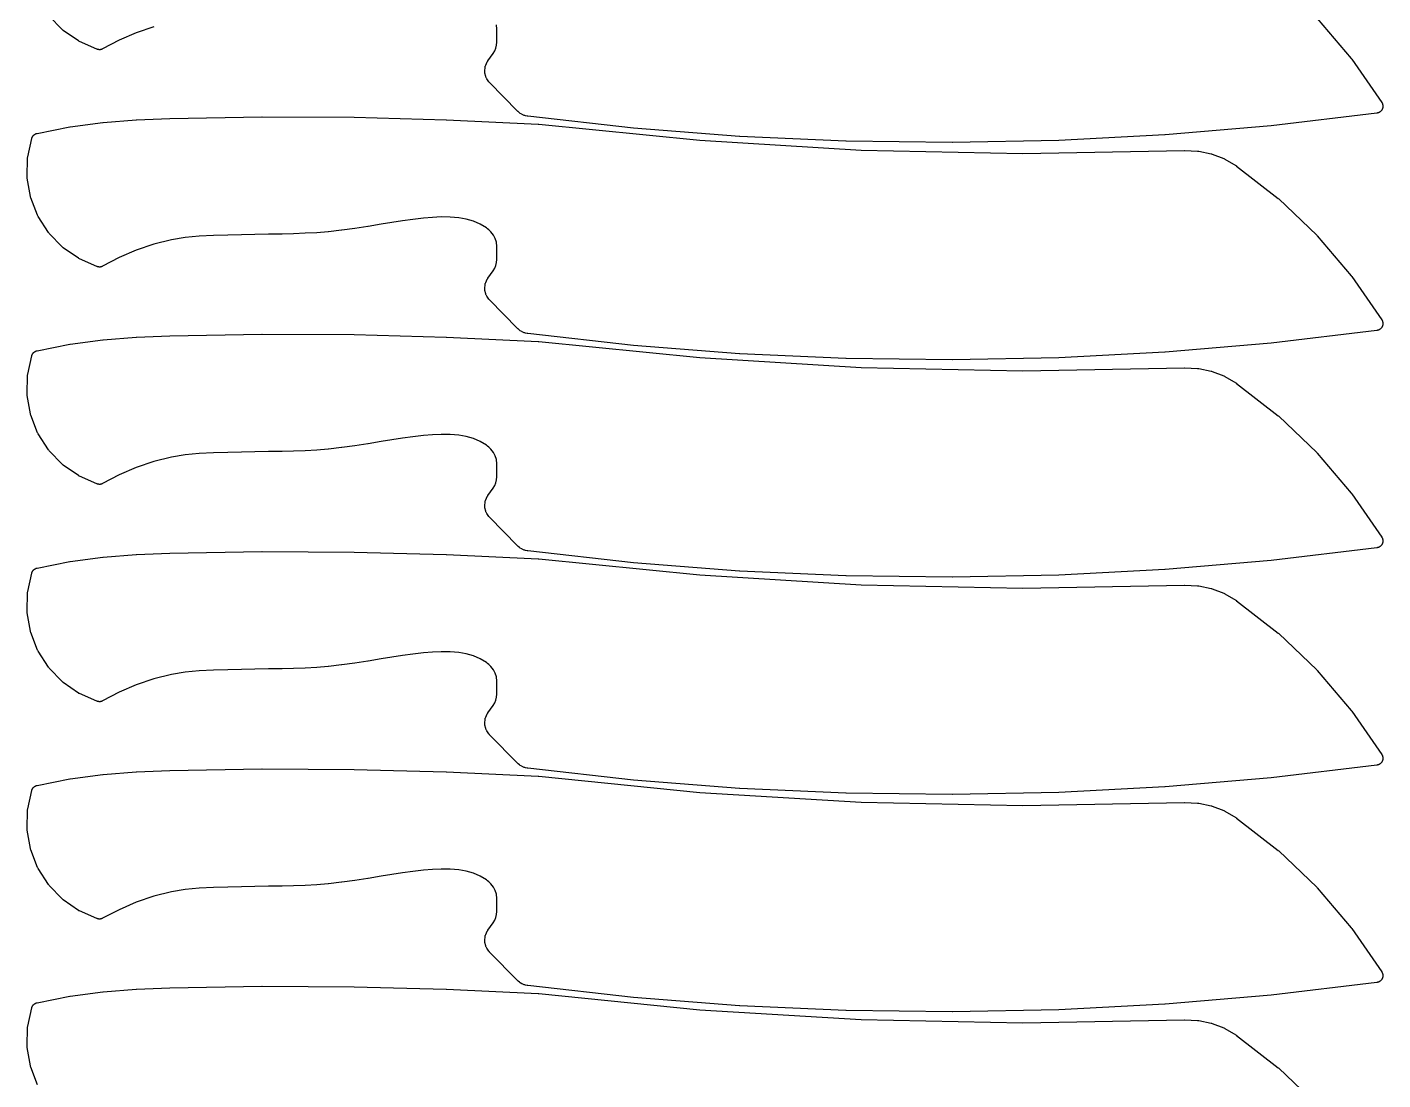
# Model space of a CAD drawing. Header units: metres. Extents: x 0 to 3000, y 0 to 1240.
# Drawn here: x 399.5 to 798.8, y 620 to 930 of the extents above; entities that cross this region are included whole.
import ezdxf

# ---------------------------------------------------------------- set-up
doc = ezdxf.new("R2010")
doc.units = ezdxf.units.M

msp = doc.modelspace()

# ---------------------------------------------------------------- linework, layer by layer
at = {"color": 1}
for points in [[(436.74, 930.08), (431.6, 928.3), (426.59, 926.12), (421.69, 923.58), (421.69, 923.57), (421.68, 923.57), (421.6, 923.53), (421.51, 923.5), (421.51, 923.49), (421.5, 923.49), (421.41, 923.46), (421.33, 923.43), (421.32, 923.43), (421.32, 923.43), (421.23, 923.41), (421.14, 923.39), (421.13, 923.39), (421.12, 923.38), (421.03, 923.37), (420.94, 923.36), (420.94, 923.36), (420.93, 923.36), (420.84, 923.36), (420.74, 923.35), (420.74, 923.35), (420.73, 923.35), (420.64, 923.36), (420.55, 923.37), (420.54, 923.37), (420.54, 923.37), (420.45, 923.38), (420.36, 923.4), (420.35, 923.4), (420.34, 923.4), (420.26, 923.42), (420.17, 923.45), (420.16, 923.45), (420.16, 923.45), (420.07, 923.48), (419.98, 923.51), (419.98, 923.52), (419.97, 923.52), (414.9, 925.73), (414.72, 925.82), (414.55, 925.92), (410.05, 929.05), (409.9, 929.17), (409.76, 929.31), (405.95, 933.26)], [(779.45, 932.55), (789.5, 920.76), (789.63, 920.6), (798.46, 907.82), (798.5, 907.74), (798.55, 907.66), (798.56, 907.65), (798.56, 907.65), (798.6, 907.57), (798.64, 907.48), (798.64, 907.48), (798.65, 907.47), (798.68, 907.39), (798.71, 907.3), (798.71, 907.29), (798.71, 907.29), (798.74, 907.2), (798.76, 907.11), (798.76, 907.1), (798.77, 907.1), (798.78, 907.01), (798.8, 906.92), (798.8, 906.91), (798.8, 906.91), (798.8, 906.81), (798.81, 906.72), (798.81, 906.71), (798.81, 906.71), (798.81, 906.62), (798.8, 906.52), (798.8, 906.52), (798.8, 906.51), (798.79, 906.42), (798.78, 906.33), (798.78, 906.32), (798.78, 906.32), (798.76, 906.23), (798.74, 906.14), (798.73, 906.13), (798.73, 906.13), (798.7, 906.04), (798.67, 905.95), (798.67, 905.95), (798.67, 905.94), (798.63, 905.86), (798.59, 905.77), (798.59, 905.77), (798.59, 905.76), (798.54, 905.68), (798.5, 905.6), (798.49, 905.6), (798.49, 905.59), (798.44, 905.52), (798.38, 905.44), (798.38, 905.44), (798.38, 905.43), (798.31, 905.36), (798.25, 905.29), (798.25, 905.29), (798.25, 905.29), (798.18, 905.22), (798.11, 905.16), (798.11, 905.16), (798.1, 905.15), (798.03, 905.1), (797.96, 905.04), (797.95, 905.04), (797.95, 905.03), (797.87, 904.98), (797.79, 904.93), (797.78, 904.93), (797.78, 904.93), (797.7, 904.89), (797.61, 904.85), (797.61, 904.85), (797.6, 904.84), (797.52, 904.81), (797.43, 904.78), (797.42, 904.78), (797.42, 904.77), (797.33, 904.75), (797.24, 904.73), (797.24, 904.72), (797.23, 904.72), (797.14, 904.71), (797.05, 904.69), (765.94, 900.98), (765.87, 900.98), (734.69, 898.29), (734.62, 898.29), (703.38, 896.63), (703.31, 896.63), (672.04, 896), (671.98, 896), (640.7, 896.4), (640.64, 896.4), (609.38, 897.82), (609.32, 897.83), (578.11, 900.28), (578.05, 900.29), (546.91, 903.77), (546.91, 903.77), (546.91, 903.77), (546.81, 903.78), (546.72, 903.8), (546.72, 903.8), (546.72, 903.8), (546.23, 903.9), (546.06, 903.94), (545.91, 904), (545.45, 904.18), (545.29, 904.25), (545.15, 904.33), (544.72, 904.59), (544.58, 904.68), (544.45, 904.78), (544.07, 905.11), (544.01, 905.17), (543.95, 905.22), (535.68, 913.65), (535.62, 913.71), (535.57, 913.76), (535.57, 913.76), (535.56, 913.78), (535.54, 913.79), (535.5, 913.86), (535.45, 913.92), (534.86, 914.79), (534.76, 914.94), (534.68, 915.1), (534.62, 915.26), (534.57, 915.43), (534.31, 916.42), (534.27, 916.64), (534.25, 916.87), (534.26, 917.1), (534.35, 918.12), (534.38, 918.29), (534.42, 918.47), (534.47, 918.63), (534.54, 918.79), (534.99, 919.75), (535.03, 919.82), (535.06, 919.89), (535.07, 919.9), (535.08, 919.92), (535.13, 919.99), (535.17, 920.05), (536.74, 922.27), (537.22, 923.05), (537.53, 923.83), (537.73, 924.65), (537.8, 925.56), (537.8, 929.43), (537.68, 930.68)], [(402.55, 618.58), (400.54, 623.74), (400.48, 623.93), (400.43, 624.12), (399.48, 629.52), (399.46, 629.71), (399.45, 629.91), (399.58, 635.39), (399.59, 635.59), (399.63, 635.78), (400.83, 641.18), (400.85, 641.26), (400.87, 641.33), (400.88, 641.35), (400.88, 641.37), (400.91, 641.44), (400.93, 641.51), (400.95, 641.53), (400.95, 641.56), (400.99, 641.62), (401.02, 641.69), (401.03, 641.71), (401.04, 641.73), (401.08, 641.79), (401.12, 641.86), (401.13, 641.88), (401.15, 641.9), (401.19, 641.96), (401.24, 642.02), (401.25, 642.03), (401.27, 642.05), (401.32, 642.11), (401.37, 642.16), (401.39, 642.18), (401.4, 642.2), (401.46, 642.24), (401.51, 642.29), (401.53, 642.31), (401.55, 642.32), (401.61, 642.37), (401.67, 642.41), (401.69, 642.42), (401.71, 642.44), (401.78, 642.47), (401.84, 642.51), (401.86, 642.52), (401.88, 642.53), (401.95, 642.56), (402.02, 642.6), (402.04, 642.6), (402.06, 642.61), (402.13, 642.64), (402.2, 642.66), (402.22, 642.67), (402.25, 642.68), (402.32, 642.69), (402.39, 642.71), (411.99, 644.63), (412.12, 644.65), (421.79, 645.92), (421.89, 645.93), (431.62, 646.69), (431.69, 646.7), (441.49, 647.1), (441.51, 647.1), (441.54, 647.1), (468.64, 647.57), (468.68, 647.57), (495.78, 647.44), (495.82, 647.44), (522.92, 646.72), (522.96, 646.72), (550.03, 645.41), (550.08, 645.41), (550.14, 645.41), (597.57, 640.67), (645.1, 637.8), (692.71, 636.8), (740.38, 637.67), (740.44, 637.67), (740.5, 637.67), (744.24, 637.51), (744.4, 637.49), (744.56, 637.47), (748.2, 636.71), (748.36, 636.67), (748.51, 636.62), (751.98, 635.28), (752.13, 635.21), (752.27, 635.14), (755.5, 633.25), (755.53, 633.23), (755.56, 633.21), (755.61, 633.17), (755.66, 633.14), (755.69, 633.12), (755.72, 633.1), (767.97, 623.55), (768.12, 623.41), (779.31, 612.7)]]:
    msp.add_lwpolyline(points, dxfattribs=at)
for points in [[(535.57, 849.76), (535.56, 849.78), (535.54, 849.79), (535.5, 849.86), (535.45, 849.92), (534.86, 850.79), (534.76, 850.94), (534.68, 851.1), (534.62, 851.26), (534.57, 851.43), (534.31, 852.42), (534.27, 852.64), (534.25, 852.87), (534.26, 853.1), (534.35, 854.12), (534.38, 854.29), (534.42, 854.47), (534.47, 854.63), (534.54, 854.79), (534.99, 855.75), (535.03, 855.82), (535.06, 855.89), (535.07, 855.9), (535.08, 855.92), (535.13, 855.99), (535.17, 856.05), (536.74, 858.27), (537.22, 859.05), (537.53, 859.83), (537.73, 860.65), (537.8, 861.56), (537.8, 865.43), (537.68, 866.68), (537.35, 867.77), (536.83, 868.78), (536.06, 869.75), (535.78, 870.03), (535.44, 870.35), (535.08, 870.65), (534.77, 870.9), (532.95, 872.02), (530.98, 872.85), (528.83, 873.45), (526.58, 873.84), (524.02, 874.06), (521.44, 874.09), (518.84, 873.98), (516.22, 873.75), (513.11, 873.39), (509.99, 872.96), (506.86, 872.47), (503.72, 871.96), (499.88, 871.32), (499.86, 871.32), (496.02, 870.71), (495.98, 870.71), (492.14, 870.17), (492.08, 870.17), (488.22, 869.74), (488.16, 869.73), (484.8, 869.47), (484.75, 869.46), (481.38, 869.28), (481.34, 869.28), (477.97, 869.16), (477.95, 869.16), (474.58, 869.08), (474.57, 869.08), (470.57, 869), (470.56, 869), (466.56, 868.93), (462.56, 868.86), (458.56, 868.77), (454.34, 868.65), (450.16, 868.42), (446.04, 868.02), (442, 867.38), (436.74, 866.08), (431.6, 864.3), (426.59, 862.12), (421.69, 859.58), (421.69, 859.57), (421.68, 859.57), (421.6, 859.53), (421.51, 859.5), (421.51, 859.49), (421.5, 859.49), (421.41, 859.46), (421.33, 859.43), (421.32, 859.43), (421.32, 859.43), (421.23, 859.41), (421.14, 859.39), (421.13, 859.39), (421.12, 859.38), (421.03, 859.37), (420.94, 859.36), (420.94, 859.36), (420.93, 859.36), (420.84, 859.36), (420.74, 859.35), (420.74, 859.35), (420.73, 859.35), (420.64, 859.36), (420.55, 859.37), (420.54, 859.37), (420.54, 859.37), (420.45, 859.38), (420.36, 859.4), (420.35, 859.4), (420.34, 859.4), (420.26, 859.42), (420.17, 859.45), (420.16, 859.45), (420.16, 859.45), (420.07, 859.48), (419.98, 859.51), (419.98, 859.52), (419.97, 859.52), (414.9, 861.73), (414.72, 861.82), (414.55, 861.92), (410.05, 865.05), (409.9, 865.17), (409.76, 865.31), (405.95, 869.26), (405.82, 869.41), (405.71, 869.57), (402.73, 874.23), (402.63, 874.4), (402.55, 874.58), (400.54, 879.74), (400.48, 879.93), (400.43, 880.12), (399.48, 885.52), (399.46, 885.71), (399.45, 885.91), (399.58, 891.39), (399.59, 891.59), (399.63, 891.78), (400.83, 897.18), (400.85, 897.26), (400.87, 897.33), (400.88, 897.35), (400.88, 897.37), (400.91, 897.44), (400.93, 897.51), (400.95, 897.53), (400.95, 897.56), (400.99, 897.62), (401.02, 897.69), (401.03, 897.71), (401.04, 897.73), (401.08, 897.79), (401.12, 897.86), (401.13, 897.88), (401.15, 897.9), (401.19, 897.96), (401.24, 898.02), (401.25, 898.03), (401.27, 898.05), (401.32, 898.11), (401.37, 898.16), (401.39, 898.18), (401.4, 898.2), (401.46, 898.24), (401.51, 898.29), (401.53, 898.31), (401.55, 898.32), (401.61, 898.37), (401.67, 898.41), (401.69, 898.42), (401.71, 898.44), (401.78, 898.47), (401.84, 898.51), (401.86, 898.52), (401.88, 898.53), (401.95, 898.56), (402.02, 898.6), (402.04, 898.6), (402.06, 898.61), (402.13, 898.64), (402.2, 898.66), (402.22, 898.67), (402.25, 898.68), (402.32, 898.69), (402.39, 898.71), (411.99, 900.63), (412.12, 900.65), (421.79, 901.92), (421.89, 901.93), (431.62, 902.69), (431.69, 902.7), (441.49, 903.1), (441.51, 903.1), (441.54, 903.1), (468.64, 903.57), (468.68, 903.57), (495.78, 903.44), (495.82, 903.44), (522.92, 902.72), (522.96, 902.72), (550.03, 901.41), (550.08, 901.41), (550.14, 901.41), (597.57, 896.67), (645.1, 893.8), (692.71, 892.8), (740.38, 893.67), (740.44, 893.67), (740.5, 893.67), (744.24, 893.51), (744.4, 893.49), (744.56, 893.47), (748.2, 892.71), (748.36, 892.67), (748.51, 892.62), (751.98, 891.28), (752.13, 891.21), (752.27, 891.14), (755.5, 889.25), (755.53, 889.23), (755.56, 889.21), (755.61, 889.17), (755.66, 889.14), (755.69, 889.12), (755.72, 889.1), (767.97, 879.55), (768.12, 879.41), (779.31, 868.7), (779.45, 868.55), (789.5, 856.76), (789.63, 856.6), (798.46, 843.82), (798.5, 843.74), (798.55, 843.66), (798.56, 843.65), (798.56, 843.65), (798.6, 843.57), (798.64, 843.48), (798.64, 843.48), (798.65, 843.47), (798.68, 843.39), (798.71, 843.3), (798.71, 843.29), (798.71, 843.29), (798.74, 843.2), (798.76, 843.11), (798.76, 843.1), (798.77, 843.1), (798.78, 843.01), (798.8, 842.92), (798.8, 842.91), (798.8, 842.91), (798.8, 842.81), (798.81, 842.72), (798.81, 842.71), (798.81, 842.71), (798.81, 842.62), (798.8, 842.52), (798.8, 842.52), (798.8, 842.51), (798.79, 842.42), (798.78, 842.33), (798.78, 842.32), (798.78, 842.32), (798.76, 842.23), (798.74, 842.14), (798.73, 842.13), (798.73, 842.13), (798.7, 842.04), (798.67, 841.95), (798.67, 841.95), (798.67, 841.94), (798.63, 841.86), (798.59, 841.77), (798.59, 841.77), (798.59, 841.76), (798.54, 841.68), (798.5, 841.6), (798.49, 841.6), (798.49, 841.59), (798.44, 841.52), (798.38, 841.44), (798.38, 841.44), (798.38, 841.43), (798.31, 841.36), (798.25, 841.29), (798.25, 841.29), (798.25, 841.29), (798.18, 841.22), (798.11, 841.16), (798.11, 841.16), (798.1, 841.15), (798.03, 841.1), (797.96, 841.04), (797.95, 841.04), (797.95, 841.03), (797.87, 840.98), (797.79, 840.93), (797.78, 840.93), (797.78, 840.93), (797.7, 840.89), (797.61, 840.85), (797.61, 840.85), (797.6, 840.84), (797.52, 840.81), (797.43, 840.78), (797.42, 840.78), (797.42, 840.77), (797.33, 840.75), (797.24, 840.73), (797.24, 840.72), (797.23, 840.72), (797.14, 840.71), (797.05, 840.69), (765.94, 836.98), (765.87, 836.98), (734.69, 834.29), (734.62, 834.29), (703.38, 832.63), (703.31, 832.63), (672.04, 832), (671.98, 832), (640.7, 832.4), (640.64, 832.4), (609.38, 833.82), (609.32, 833.83), (578.11, 836.28), (578.05, 836.29), (546.91, 839.77), (546.91, 839.77), (546.91, 839.77), (546.81, 839.78), (546.72, 839.8), (546.72, 839.8), (546.72, 839.8), (546.23, 839.9), (546.06, 839.94), (545.91, 840), (545.45, 840.18), (545.29, 840.25), (545.15, 840.33), (544.72, 840.59), (544.58, 840.68), (544.45, 840.78), (544.07, 841.11), (544.01, 841.17), (543.95, 841.22), (535.68, 849.65), (535.62, 849.71), (535.57, 849.76)], [(535.57, 785.76), (535.56, 785.78), (535.54, 785.79), (535.5, 785.86), (535.45, 785.92), (534.86, 786.79), (534.76, 786.94), (534.68, 787.1), (534.62, 787.26), (534.57, 787.43), (534.31, 788.42), (534.27, 788.64), (534.25, 788.87), (534.26, 789.1), (534.35, 790.12), (534.38, 790.29), (534.42, 790.47), (534.47, 790.63), (534.54, 790.79), (534.99, 791.75), (535.03, 791.82), (535.06, 791.89), (535.07, 791.9), (535.08, 791.92), (535.13, 791.99), (535.17, 792.05), (536.74, 794.27), (537.22, 795.05), (537.53, 795.83), (537.73, 796.65), (537.8, 797.56), (537.8, 801.43), (537.68, 802.68), (537.35, 803.77), (536.83, 804.78), (536.06, 805.75), (535.78, 806.03), (535.44, 806.35), (535.08, 806.65), (534.77, 806.9), (532.95, 808.02), (530.98, 808.85), (528.83, 809.45), (526.58, 809.84), (524.02, 810.06), (521.44, 810.09), (518.84, 809.98), (516.22, 809.75), (513.11, 809.39), (509.99, 808.96), (506.86, 808.47), (503.72, 807.96), (499.88, 807.32), (499.86, 807.32), (496.02, 806.71), (495.98, 806.71), (492.14, 806.17), (492.08, 806.17), (488.22, 805.74), (488.16, 805.73), (484.8, 805.47), (484.75, 805.46), (481.38, 805.28), (481.34, 805.28), (477.97, 805.16), (477.95, 805.16), (474.58, 805.08), (474.57, 805.08), (470.57, 805), (470.56, 805), (466.56, 804.93), (462.56, 804.86), (458.56, 804.77), (454.34, 804.65), (450.16, 804.42), (446.04, 804.02), (442, 803.38), (436.74, 802.08), (431.6, 800.3), (426.59, 798.12), (421.69, 795.58), (421.69, 795.57), (421.68, 795.57), (421.6, 795.53), (421.51, 795.5), (421.51, 795.49), (421.5, 795.49), (421.41, 795.46), (421.33, 795.43), (421.32, 795.43), (421.32, 795.43), (421.23, 795.41), (421.14, 795.39), (421.13, 795.39), (421.12, 795.38), (421.03, 795.37), (420.94, 795.36), (420.94, 795.36), (420.93, 795.36), (420.84, 795.36), (420.74, 795.35), (420.74, 795.35), (420.73, 795.35), (420.64, 795.36), (420.55, 795.37), (420.54, 795.37), (420.54, 795.37), (420.45, 795.38), (420.36, 795.4), (420.35, 795.4), (420.34, 795.4), (420.26, 795.42), (420.17, 795.45), (420.16, 795.45), (420.16, 795.45), (420.07, 795.48), (419.98, 795.51), (419.98, 795.52), (419.97, 795.52), (414.9, 797.73), (414.72, 797.82), (414.55, 797.92), (410.05, 801.05), (409.9, 801.17), (409.76, 801.31), (405.95, 805.26), (405.82, 805.41), (405.71, 805.57), (402.73, 810.23), (402.63, 810.4), (402.55, 810.58), (400.54, 815.74), (400.48, 815.93), (400.43, 816.12), (399.48, 821.52), (399.46, 821.71), (399.45, 821.91), (399.58, 827.39), (399.59, 827.59), (399.63, 827.78), (400.83, 833.18), (400.85, 833.26), (400.87, 833.33), (400.88, 833.35), (400.88, 833.37), (400.91, 833.44), (400.93, 833.51), (400.95, 833.53), (400.95, 833.56), (400.99, 833.62), (401.02, 833.69), (401.03, 833.71), (401.04, 833.73), (401.08, 833.79), (401.12, 833.86), (401.13, 833.88), (401.15, 833.9), (401.19, 833.96), (401.24, 834.02), (401.25, 834.03), (401.27, 834.05), (401.32, 834.11), (401.37, 834.16), (401.39, 834.18), (401.4, 834.2), (401.46, 834.24), (401.51, 834.29), (401.53, 834.31), (401.55, 834.32), (401.61, 834.37), (401.67, 834.41), (401.69, 834.42), (401.71, 834.44), (401.78, 834.47), (401.84, 834.51), (401.86, 834.52), (401.88, 834.53), (401.95, 834.56), (402.02, 834.6), (402.04, 834.6), (402.06, 834.61), (402.13, 834.64), (402.2, 834.66), (402.22, 834.67), (402.25, 834.68), (402.32, 834.69), (402.39, 834.71), (411.99, 836.63), (412.12, 836.65), (421.79, 837.92), (421.89, 837.93), (431.62, 838.69), (431.69, 838.7), (441.49, 839.1), (441.51, 839.1), (441.54, 839.1), (468.64, 839.57), (468.68, 839.57), (495.78, 839.44), (495.82, 839.44), (522.92, 838.72), (522.96, 838.72), (550.03, 837.41), (550.08, 837.41), (550.14, 837.41), (597.57, 832.67), (645.1, 829.8), (692.71, 828.8), (740.38, 829.67), (740.44, 829.67), (740.5, 829.67), (744.24, 829.51), (744.4, 829.49), (744.56, 829.47), (748.2, 828.71), (748.36, 828.67), (748.51, 828.62), (751.98, 827.28), (752.13, 827.21), (752.27, 827.14), (755.5, 825.25), (755.53, 825.23), (755.56, 825.21), (755.61, 825.17), (755.66, 825.14), (755.69, 825.12), (755.72, 825.1), (767.97, 815.55), (768.12, 815.41), (779.31, 804.7), (779.45, 804.55), (789.5, 792.76), (789.63, 792.6), (798.46, 779.82), (798.5, 779.74), (798.55, 779.66), (798.56, 779.65), (798.56, 779.65), (798.6, 779.57), (798.64, 779.48), (798.64, 779.48), (798.65, 779.47), (798.68, 779.39), (798.71, 779.3), (798.71, 779.29), (798.71, 779.29), (798.74, 779.2), (798.76, 779.11), (798.76, 779.1), (798.77, 779.1), (798.78, 779.01), (798.8, 778.92), (798.8, 778.91), (798.8, 778.91), (798.8, 778.81), (798.81, 778.72), (798.81, 778.71), (798.81, 778.71), (798.81, 778.62), (798.8, 778.52), (798.8, 778.52), (798.8, 778.51), (798.79, 778.42), (798.78, 778.33), (798.78, 778.32), (798.78, 778.32), (798.76, 778.23), (798.74, 778.14), (798.73, 778.13), (798.73, 778.13), (798.7, 778.04), (798.67, 777.95), (798.67, 777.95), (798.67, 777.94), (798.63, 777.86), (798.59, 777.77), (798.59, 777.77), (798.59, 777.76), (798.54, 777.68), (798.5, 777.6), (798.49, 777.6), (798.49, 777.59), (798.44, 777.52), (798.38, 777.44), (798.38, 777.44), (798.38, 777.43), (798.31, 777.36), (798.25, 777.29), (798.25, 777.29), (798.25, 777.29), (798.18, 777.22), (798.11, 777.16), (798.11, 777.16), (798.1, 777.15), (798.03, 777.1), (797.96, 777.04), (797.95, 777.04), (797.95, 777.03), (797.87, 776.98), (797.79, 776.93), (797.78, 776.93), (797.78, 776.93), (797.7, 776.89), (797.61, 776.85), (797.61, 776.85), (797.6, 776.84), (797.52, 776.81), (797.43, 776.78), (797.42, 776.78), (797.42, 776.77), (797.33, 776.75), (797.24, 776.73), (797.24, 776.72), (797.23, 776.72), (797.14, 776.71), (797.05, 776.69), (765.94, 772.98), (765.87, 772.98), (734.69, 770.29), (734.62, 770.29), (703.38, 768.63), (703.31, 768.63), (672.04, 768), (671.98, 768), (640.7, 768.4), (640.64, 768.4), (609.38, 769.82), (609.32, 769.83), (578.11, 772.28), (578.05, 772.29), (546.91, 775.77), (546.91, 775.77), (546.91, 775.77), (546.81, 775.78), (546.72, 775.8), (546.72, 775.8), (546.72, 775.8), (546.23, 775.9), (546.06, 775.94), (545.91, 776), (545.45, 776.18), (545.29, 776.25), (545.15, 776.33), (544.72, 776.59), (544.58, 776.68), (544.45, 776.78), (544.07, 777.11), (544.01, 777.17), (543.95, 777.22), (535.68, 785.65), (535.62, 785.71), (535.57, 785.76)], [(535.57, 721.76), (535.56, 721.78), (535.54, 721.79), (535.5, 721.86), (535.45, 721.92), (534.86, 722.79), (534.76, 722.94), (534.68, 723.1), (534.62, 723.26), (534.57, 723.43), (534.31, 724.42), (534.27, 724.64), (534.25, 724.87), (534.26, 725.1), (534.35, 726.12), (534.38, 726.29), (534.42, 726.47), (534.47, 726.63), (534.54, 726.79), (534.99, 727.75), (535.03, 727.82), (535.06, 727.89), (535.07, 727.9), (535.08, 727.92), (535.13, 727.99), (535.17, 728.05), (536.74, 730.27), (537.22, 731.05), (537.53, 731.83), (537.73, 732.65), (537.8, 733.56), (537.8, 737.43), (537.68, 738.68), (537.35, 739.77), (536.83, 740.78), (536.06, 741.75), (535.78, 742.03), (535.44, 742.35), (535.08, 742.65), (534.77, 742.9), (532.95, 744.02), (530.98, 744.85), (528.83, 745.45), (526.58, 745.84), (524.02, 746.06), (521.44, 746.09), (518.84, 745.98), (516.22, 745.75), (513.11, 745.39), (509.99, 744.96), (506.86, 744.47), (503.72, 743.96), (499.88, 743.32), (499.86, 743.32), (496.02, 742.71), (495.98, 742.71), (492.14, 742.17), (492.08, 742.17), (488.22, 741.74), (488.16, 741.73), (484.8, 741.47), (484.75, 741.46), (481.38, 741.28), (481.34, 741.28), (477.97, 741.16), (477.95, 741.16), (474.58, 741.08), (474.57, 741.08), (470.57, 741), (470.56, 741), (466.56, 740.93), (462.56, 740.86), (458.56, 740.77), (454.34, 740.65), (450.16, 740.42), (446.04, 740.02), (442, 739.38), (436.74, 738.08), (431.6, 736.3), (426.59, 734.12), (421.69, 731.58), (421.69, 731.57), (421.68, 731.57), (421.6, 731.53), (421.51, 731.5), (421.51, 731.49), (421.5, 731.49), (421.41, 731.46), (421.33, 731.43), (421.32, 731.43), (421.32, 731.43), (421.23, 731.41), (421.14, 731.39), (421.13, 731.39), (421.12, 731.38), (421.03, 731.37), (420.94, 731.36), (420.94, 731.36), (420.93, 731.36), (420.84, 731.36), (420.74, 731.35), (420.74, 731.35), (420.73, 731.35), (420.64, 731.36), (420.55, 731.37), (420.54, 731.37), (420.54, 731.37), (420.45, 731.38), (420.36, 731.4), (420.35, 731.4), (420.34, 731.4), (420.26, 731.42), (420.17, 731.45), (420.16, 731.45), (420.16, 731.45), (420.07, 731.48), (419.98, 731.51), (419.98, 731.52), (419.97, 731.52), (414.9, 733.73), (414.72, 733.82), (414.55, 733.92), (410.05, 737.05), (409.9, 737.17), (409.76, 737.31), (405.95, 741.26), (405.82, 741.41), (405.71, 741.57), (402.73, 746.23), (402.63, 746.4), (402.55, 746.58), (400.54, 751.74), (400.48, 751.93), (400.43, 752.12), (399.48, 757.52), (399.46, 757.71), (399.45, 757.91), (399.58, 763.39), (399.59, 763.59), (399.63, 763.78), (400.83, 769.18), (400.85, 769.26), (400.87, 769.33), (400.88, 769.35), (400.88, 769.37), (400.91, 769.44), (400.93, 769.51), (400.95, 769.53), (400.95, 769.56), (400.99, 769.62), (401.02, 769.69), (401.03, 769.71), (401.04, 769.73), (401.08, 769.79), (401.12, 769.86), (401.13, 769.88), (401.15, 769.9), (401.19, 769.96), (401.24, 770.02), (401.25, 770.03), (401.27, 770.05), (401.32, 770.11), (401.37, 770.16), (401.39, 770.18), (401.4, 770.2), (401.46, 770.24), (401.51, 770.29), (401.53, 770.31), (401.55, 770.32), (401.61, 770.37), (401.67, 770.41), (401.69, 770.42), (401.71, 770.44), (401.78, 770.47), (401.84, 770.51), (401.86, 770.52), (401.88, 770.53), (401.95, 770.56), (402.02, 770.6), (402.04, 770.6), (402.06, 770.61), (402.13, 770.64), (402.2, 770.66), (402.22, 770.67), (402.25, 770.68), (402.32, 770.69), (402.39, 770.71), (411.99, 772.63), (412.12, 772.65), (421.79, 773.92), (421.89, 773.93), (431.62, 774.69), (431.69, 774.7), (441.49, 775.1), (441.51, 775.1), (441.54, 775.1), (468.64, 775.57), (468.68, 775.57), (495.78, 775.44), (495.82, 775.44), (522.92, 774.72), (522.96, 774.72), (550.03, 773.41), (550.08, 773.41), (550.14, 773.41), (597.57, 768.67), (645.1, 765.8), (692.71, 764.8), (740.38, 765.67), (740.44, 765.67), (740.5, 765.67), (744.24, 765.51), (744.4, 765.49), (744.56, 765.47), (748.2, 764.71), (748.36, 764.67), (748.51, 764.62), (751.98, 763.28), (752.13, 763.21), (752.27, 763.14), (755.5, 761.25), (755.53, 761.23), (755.56, 761.21), (755.61, 761.17), (755.66, 761.14), (755.69, 761.12), (755.72, 761.1), (767.97, 751.55), (768.12, 751.41), (779.31, 740.7), (779.45, 740.55), (789.5, 728.76), (789.63, 728.6), (798.46, 715.82), (798.5, 715.74), (798.55, 715.66), (798.56, 715.65), (798.56, 715.65), (798.6, 715.57), (798.64, 715.48), (798.64, 715.48), (798.65, 715.47), (798.68, 715.39), (798.71, 715.3), (798.71, 715.29), (798.71, 715.29), (798.74, 715.2), (798.76, 715.11), (798.76, 715.1), (798.77, 715.1), (798.78, 715.01), (798.8, 714.92), (798.8, 714.91), (798.8, 714.91), (798.8, 714.81), (798.81, 714.72), (798.81, 714.71), (798.81, 714.71), (798.81, 714.62), (798.8, 714.52), (798.8, 714.52), (798.8, 714.51), (798.79, 714.42), (798.78, 714.33), (798.78, 714.32), (798.78, 714.32), (798.76, 714.23), (798.74, 714.14), (798.73, 714.13), (798.73, 714.13), (798.7, 714.04), (798.67, 713.95), (798.67, 713.95), (798.67, 713.94), (798.63, 713.86), (798.59, 713.77), (798.59, 713.77), (798.59, 713.76), (798.54, 713.68), (798.5, 713.6), (798.49, 713.6), (798.49, 713.59), (798.44, 713.52), (798.38, 713.44), (798.38, 713.44), (798.38, 713.43), (798.31, 713.36), (798.25, 713.29), (798.25, 713.29), (798.25, 713.29), (798.18, 713.22), (798.11, 713.16), (798.11, 713.16), (798.1, 713.15), (798.03, 713.1), (797.96, 713.04), (797.95, 713.04), (797.95, 713.03), (797.87, 712.98), (797.79, 712.93), (797.78, 712.93), (797.78, 712.93), (797.7, 712.89), (797.61, 712.85), (797.61, 712.85), (797.6, 712.84), (797.52, 712.81), (797.43, 712.78), (797.42, 712.78), (797.42, 712.77), (797.33, 712.75), (797.24, 712.73), (797.24, 712.72), (797.23, 712.72), (797.14, 712.71), (797.05, 712.69), (765.94, 708.98), (765.87, 708.98), (734.69, 706.29), (734.62, 706.29), (703.38, 704.63), (703.31, 704.63), (672.04, 704), (671.98, 704), (640.7, 704.4), (640.64, 704.4), (609.38, 705.82), (609.32, 705.83), (578.11, 708.28), (578.05, 708.29), (546.91, 711.77), (546.91, 711.77), (546.91, 711.77), (546.81, 711.78), (546.72, 711.8), (546.72, 711.8), (546.72, 711.8), (546.23, 711.9), (546.06, 711.94), (545.91, 712), (545.45, 712.18), (545.29, 712.25), (545.15, 712.33), (544.72, 712.59), (544.58, 712.68), (544.45, 712.78), (544.07, 713.11), (544.01, 713.17), (543.95, 713.22), (535.68, 721.65), (535.62, 721.71), (535.57, 721.76)], [(535.57, 657.76), (535.56, 657.78), (535.54, 657.79), (535.5, 657.86), (535.45, 657.92), (534.86, 658.79), (534.76, 658.94), (534.68, 659.1), (534.62, 659.26), (534.57, 659.43), (534.31, 660.42), (534.27, 660.64), (534.25, 660.87), (534.26, 661.1), (534.35, 662.12), (534.38, 662.29), (534.42, 662.47), (534.47, 662.63), (534.54, 662.79), (534.99, 663.75), (535.03, 663.82), (535.06, 663.89), (535.07, 663.9), (535.08, 663.92), (535.13, 663.99), (535.17, 664.05), (536.74, 666.27), (537.22, 667.05), (537.53, 667.83), (537.73, 668.65), (537.8, 669.56), (537.8, 673.43), (537.68, 674.68), (537.35, 675.77), (536.83, 676.78), (536.06, 677.75), (535.78, 678.03), (535.44, 678.35), (535.08, 678.65), (534.77, 678.9), (532.95, 680.02), (530.98, 680.85), (528.83, 681.45), (526.58, 681.84), (524.02, 682.06), (521.44, 682.09), (518.84, 681.98), (516.22, 681.75), (513.11, 681.39), (509.99, 680.96), (506.86, 680.47), (503.72, 679.96), (499.88, 679.32), (499.86, 679.32), (496.02, 678.71), (495.98, 678.71), (492.14, 678.17), (492.08, 678.17), (488.22, 677.74), (488.16, 677.73), (484.8, 677.47), (484.75, 677.46), (481.38, 677.28), (481.34, 677.28), (477.97, 677.16), (477.95, 677.16), (474.58, 677.08), (474.57, 677.08), (470.57, 677), (470.56, 677), (466.56, 676.93), (462.56, 676.86), (458.56, 676.77), (454.34, 676.65), (450.16, 676.42), (446.04, 676.02), (442, 675.38), (436.74, 674.08), (431.6, 672.3), (426.59, 670.12), (421.69, 667.58), (421.69, 667.57), (421.68, 667.57), (421.6, 667.53), (421.51, 667.5), (421.51, 667.49), (421.5, 667.49), (421.41, 667.46), (421.33, 667.43), (421.32, 667.43), (421.32, 667.43), (421.23, 667.41), (421.14, 667.39), (421.13, 667.39), (421.12, 667.38), (421.03, 667.37), (420.94, 667.36), (420.94, 667.36), (420.93, 667.36), (420.84, 667.36), (420.74, 667.35), (420.74, 667.35), (420.73, 667.35), (420.64, 667.36), (420.55, 667.37), (420.54, 667.37), (420.54, 667.37), (420.45, 667.38), (420.36, 667.4), (420.35, 667.4), (420.34, 667.4), (420.26, 667.42), (420.17, 667.45), (420.16, 667.45), (420.16, 667.45), (420.07, 667.48), (419.98, 667.51), (419.98, 667.52), (419.97, 667.52), (414.9, 669.73), (414.72, 669.82), (414.55, 669.92), (410.05, 673.05), (409.9, 673.17), (409.76, 673.31), (405.95, 677.26), (405.82, 677.41), (405.71, 677.57), (402.73, 682.23), (402.63, 682.4), (402.55, 682.58), (400.54, 687.74), (400.48, 687.93), (400.43, 688.12), (399.48, 693.52), (399.46, 693.71), (399.45, 693.91), (399.58, 699.39), (399.59, 699.59), (399.63, 699.78), (400.83, 705.18), (400.85, 705.26), (400.87, 705.33), (400.88, 705.35), (400.88, 705.37), (400.91, 705.44), (400.93, 705.51), (400.95, 705.53), (400.95, 705.56), (400.99, 705.62), (401.02, 705.69), (401.03, 705.71), (401.04, 705.73), (401.08, 705.79), (401.12, 705.86), (401.13, 705.88), (401.15, 705.9), (401.19, 705.96), (401.24, 706.02), (401.25, 706.03), (401.27, 706.05), (401.32, 706.11), (401.37, 706.16), (401.39, 706.18), (401.4, 706.2), (401.46, 706.24), (401.51, 706.29), (401.53, 706.31), (401.55, 706.32), (401.61, 706.37), (401.67, 706.41), (401.69, 706.42), (401.71, 706.44), (401.78, 706.47), (401.84, 706.51), (401.86, 706.52), (401.88, 706.53), (401.95, 706.56), (402.02, 706.6), (402.04, 706.6), (402.06, 706.61), (402.13, 706.64), (402.2, 706.66), (402.22, 706.67), (402.25, 706.68), (402.32, 706.69), (402.39, 706.71), (411.99, 708.63), (412.12, 708.65), (421.79, 709.92), (421.89, 709.93), (431.62, 710.69), (431.69, 710.7), (441.49, 711.1), (441.51, 711.1), (441.54, 711.1), (468.64, 711.57), (468.68, 711.57), (495.78, 711.44), (495.82, 711.44), (522.92, 710.72), (522.96, 710.72), (550.03, 709.41), (550.08, 709.41), (550.14, 709.41), (597.57, 704.67), (645.1, 701.8), (692.71, 700.8), (740.38, 701.67), (740.44, 701.67), (740.5, 701.67), (744.24, 701.51), (744.4, 701.49), (744.56, 701.47), (748.2, 700.71), (748.36, 700.67), (748.51, 700.62), (751.98, 699.28), (752.13, 699.21), (752.27, 699.14), (755.5, 697.25), (755.53, 697.23), (755.56, 697.21), (755.61, 697.17), (755.66, 697.14), (755.69, 697.12), (755.72, 697.1), (767.97, 687.55), (768.12, 687.41), (779.31, 676.7), (779.45, 676.55), (789.5, 664.76), (789.63, 664.6), (798.46, 651.82), (798.5, 651.74), (798.55, 651.66), (798.56, 651.65), (798.56, 651.65), (798.6, 651.57), (798.64, 651.48), (798.64, 651.48), (798.65, 651.47), (798.68, 651.39), (798.71, 651.3), (798.71, 651.29), (798.71, 651.29), (798.74, 651.2), (798.76, 651.11), (798.76, 651.1), (798.77, 651.1), (798.78, 651.01), (798.8, 650.92), (798.8, 650.91), (798.8, 650.91), (798.8, 650.81), (798.81, 650.72), (798.81, 650.71), (798.81, 650.71), (798.81, 650.62), (798.8, 650.52), (798.8, 650.52), (798.8, 650.51), (798.79, 650.42), (798.78, 650.33), (798.78, 650.32), (798.78, 650.32), (798.76, 650.23), (798.74, 650.14), (798.73, 650.13), (798.73, 650.13), (798.7, 650.04), (798.67, 649.95), (798.67, 649.95), (798.67, 649.94), (798.63, 649.86), (798.59, 649.77), (798.59, 649.77), (798.59, 649.76), (798.54, 649.68), (798.5, 649.6), (798.49, 649.6), (798.49, 649.59), (798.44, 649.52), (798.38, 649.44), (798.38, 649.44), (798.38, 649.43), (798.31, 649.36), (798.25, 649.29), (798.25, 649.29), (798.25, 649.29), (798.18, 649.22), (798.11, 649.16), (798.11, 649.16), (798.1, 649.15), (798.03, 649.1), (797.96, 649.04), (797.95, 649.04), (797.95, 649.03), (797.87, 648.98), (797.79, 648.93), (797.78, 648.93), (797.78, 648.93), (797.7, 648.89), (797.61, 648.85), (797.61, 648.85), (797.6, 648.84), (797.52, 648.81), (797.43, 648.78), (797.42, 648.78), (797.42, 648.77), (797.33, 648.75), (797.24, 648.73), (797.24, 648.72), (797.23, 648.72), (797.14, 648.71), (797.05, 648.69), (765.94, 644.98), (765.87, 644.98), (734.69, 642.29), (734.62, 642.29), (703.38, 640.63), (703.31, 640.63), (672.04, 640), (671.98, 640), (640.7, 640.4), (640.64, 640.4), (609.38, 641.82), (609.32, 641.83), (578.11, 644.28), (578.05, 644.29), (546.91, 647.77), (546.91, 647.77), (546.91, 647.77), (546.81, 647.78), (546.72, 647.8), (546.72, 647.8), (546.72, 647.8), (546.23, 647.9), (546.06, 647.94), (545.91, 648), (545.45, 648.18), (545.29, 648.25), (545.15, 648.33), (544.72, 648.59), (544.58, 648.68), (544.45, 648.78), (544.07, 649.11), (544.01, 649.17), (543.95, 649.22), (535.68, 657.65), (535.62, 657.71), (535.57, 657.76)]]:
    msp.add_lwpolyline(points, close=True, dxfattribs=at)

doc.saveas('drawing.dxf')
